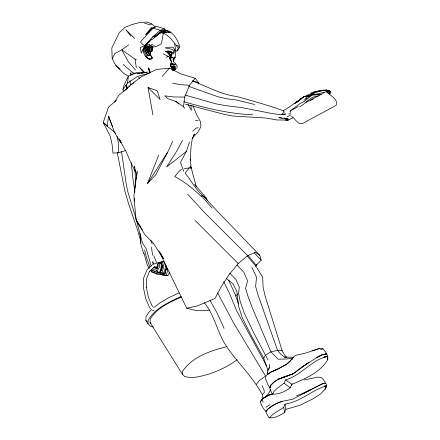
<?xml version="1.0" encoding="UTF-8"?>
<svg xmlns="http://www.w3.org/2000/svg" width="440" height="440" viewBox="0 0 440 440"><rect width="100%" height="100%" fill="white"/><g stroke="black" fill="none" stroke-linecap="round" stroke-linejoin="round"><path stroke-width="0.66" d="M151.707 51.849L152.548 49.841L152.218 46.354L149.215 44.781L147.163 44.814L144.87 46.327M161.645 264.732L162.443 267.548L162.063 266.503M237.045 359.645C228.696 366.195 218.933 370.661 208.945 374.083C201.097 376.195 192.566 379.016 184.509 376.376L182.457 374.347L150.123 322.614L150.166 319.33C156.728 307.731 170.049 302.22 181.632 296.923M182.457 374.347L182.496 371.437C192.022 356.857 210.854 350.664 226.996 346.599M153.45 327.036L150.491 326.282L148.049 323.868L145.904 320.436L145.959 316.916L148.583 312.521L151.805 309.348M151.047 49.588L151.074 47.696L149.941 46.442L148.192 46.074L146.135 46.833L144.821 48.565L145.31 51.106L147.505 54.89L148.632 55.512L151.014 55.787L151.866 57.343L151.454 58.702L150.051 58.96L148.055 58.361L144.062 51.381L143.594 48.609L145.03 46.277L147.45 44.952M148.049 323.868L148.104 320.375C154.93 308.204 168.779 302.363 180.802 296.571M143.952 49.819L143.913 51.805L143.297 52.123L145.151 55.825L148.104 58.856L149.908 59.263L151.41 59.01L152.048 58.575L152.488 57.2M198.764 84.123L198.787 82.803L195.151 78.243L181.055 73.964L169.482 68.178L156.547 69.421L141.169 76.879L130.378 85.052L129.173 86.642M204.375 302.77C214.715 315.398 217.157 331.997 225.891 345.493C237.281 362.516 252.676 376.673 262.399 394.757L262.466 398.97M167.629 268.752L167.536 271.249L166.21 275.099L156.547 274.192L155.287 273.169M165.935 269.357L165.237 273.356L164.06 273.257M134.431 198.402L134.283 201.146L136.136 220.088L145.09 235.021L152.955 242.677L163.455 258.605L160.21 252.676M134.756 192.225L134.866 190.168M134.942 188.793L135.52 177.821L134.618 166.408L134.827 167.745M190.212 160.364L191.048 146.641L192.302 138.793L194.458 133.975L193.375 135.575M123.393 91.812L123.008 89.347L127.567 83.1L128.304 76.263L136.367 72.661L146.361 72.529M174.669 43.978L175.819 51.227L175.071 57.514L174.411 58.333M146.163 49.819L148.28 49.792L148.825 48.989L147.246 49.099L146.163 49.819L146.636 51.205L149.903 54.736L150.639 51.892L148.236 48.197L148.533 46.838L149.941 47.201L148.472 46.91L146.3 47.438L144.898 48.609L146.361 47.498L148.472 46.91L149.639 47.294L149.913 48.158L148.94 49.368L150.639 51.892L149.903 54.736L147.939 52.465L148.022 50.628L147.329 49.979L145.134 49.61L145.629 51.442M134.415 199.799L134.283 201.146L133.936 195.613L137.143 171.501L136.752 175.544M136.428 178.91L136.62 176.891M153.709 267.377L156.662 268.906L158.054 266.481L157.899 264.49L158.373 263.208L159.406 262.702L160.639 263.368L161.326 264.869L161.046 267.663L159.632 272.272L155.106 271.629L151.03 269.836M268.29 370.189L269.379 367.532L269.704 364.287M226.171 278.256L232.936 283.789L236.869 291.445L238.519 305.938L242.297 317.84L251.647 336.38L263.747 358.243L267.685 369.848L267.603 374.435M149.892 51.519L149.963 50.875L150.288 52.085L148.28 49.792L149.892 51.519L150.26 53.251L149.903 54.736L150.645 52.91M184.63 108.29L183.497 106.722L184.679 97.075L189.508 85.294L195.151 78.243M115.566 133.419L114.257 131.868L107.239 126.258L108.581 116.193L112.525 126.676M175.808 51.249C178.321 50.831 179.322 48.054 179.465 45.804C177.238 39.331 173.679 32.637 166.798 30.277L161.953 31.774M171.496 55.275L172.315 53.262L171.649 52.305M282.172 401.324C276.166 403.464 269.874 406.269 265.92 411.472L266.36 413.303L268.972 417.698C274.489 418.699 280.027 415.239 284.625 412.484L285.912 409.332L299.805 405.339L312.923 398.899L320.402 394.059L325.188 389.07L326.849 385.286L325.705 383.268L323.004 383.377L292.512 399.295L282.172 401.324L277.189 403.183L272.437 405.713L268.065 408.92L266.112 411.296M308.985 362.318L293.211 373.775L278.108 379.379L274.016 382.063L270.688 385.33L269.786 388.289L271.667 392.75L272.839 394.185C279.142 394.356 285.219 391.474 290.241 387.844L291.847 384.406C305.096 378.615 320.166 372.68 327.767 359.645L327.8 355.883L326.32 353.909L322.641 354.481L316.443 357.693M126.737 89.15L127.078 87.389L126.423 84.123M168.086 31.652L166.798 30.277L163.488 32.769L161.392 43.698L156.244 46.635L151.91 47.256M161.733 269.495L161.464 270.793L162.448 266.822M327.597 92.884L327.959 91.201L326.612 89.914C321.195 90.156 315.486 91.196 310.855 94.166M173.052 59.241L173.41 57.58L172.354 57.261L169.499 57.788L170.66 57.228M161.447 264.209L161.376 262.57L162.102 261.459L163.515 261.762L164.45 263.115L165.621 266.646L164.736 270.364L163.108 273.839L155.617 273.295L152.097 272.498L150.579 270.264M123.008 89.347L124.069 85.052L128.304 76.263M173.107 59.912L173.355 58.9M165.704 270.853L166.623 267.13L166.254 265.914M326.838 92.719L327.145 91.476L327.959 91.201M172.414 70.147L171.633 67.513M166.579 267.509L165.677 270.99L163.928 274.389L160.188 274.082M155.804 272.047L158.395 272.701L160.298 272.668L162.426 265.48L161.277 263.164L159.737 262.422L158.235 262.95L157.735 264.809L157.889 266.574L156.662 268.906L157.163 268.235M171.479 59.956L171.05 62.194L171.457 61.149L171.331 63.668L170.478 64.312M329.093 93.891L330.204 93.407L330.699 91.701L329.214 90.42L326.689 90.464M173.8 58.113L173.36 61.441M272.839 394.185L273.543 391.897L276.749 388.625L284.009 383.235L285.588 379.852C301.416 375.507 311.542 359.728 327.718 356.361M269.522 417.94C273.037 412.984 278.982 410.8 283.701 407.248L285.027 404.118C300.427 401.929 312.125 389.834 326.766 385.776M270.617 385.176L269.852 387.519L268.384 385.693L265.49 378.763L266.123 375.524L270.677 372.042L278.69 368.489L286.704 364.029L291.368 359.667L293.986 356.455L295.724 355.278L305.135 353.243L319.748 348.414L323.037 348.893L325.837 352.314L326.37 353.991L322.668 354.558L316.459 357.759L301.906 367.087L293.238 373.703L278.069 379.297L288.349 375.617M270.111 387.486L270.87 385.16L274.18 381.925L278.251 379.291L283.03 377.273M328.383 93.704L329.395 93.247L329.824 91.977L330.699 91.701M183.706 171.353L180.516 162.377L186.291 151.514L189.618 141.955M171.023 52.288L171.204 56.04L171.309 55.759M176.71 68.481L177.232 66.319L176.6 64.939M169.554 272.047L168.316 275.242L167.475 275.726L162.514 275.495M172.684 141.372L167.701 152.174L155.749 174.818L147.538 183.48L158.73 155.023M177.084 50.815L178.139 48.202C173.921 41.8 168.647 34.964 161.348 31.961M163.928 274.389L161.992 272.36L163.878 266.475L162.102 261.459L164.06 261.448L163.515 261.762M290.252 112.195L290.774 110.946M147.477 43.511L144.881 45.711L140.3 47.526L141.295 53.081L144.881 45.711L152.383 37.147L159.995 30.426L164.417 28.82L164.967 29.986M144.227 47.971L144.975 46.404M154.545 271.057L154.049 272.096L154.764 271.134M263.747 358.243L265.271 355.284L270.919 351.868L277.558 350.334L282.183 350.812L284.427 354.833L286.908 357.489M174.185 64.493L171.034 63.8L170.489 64.796L171.171 66.248L173.338 65.824L175.351 66.083M171.034 63.8L171.391 64.829L170.907 63.987L172.205 63.949L170.907 63.987L170.489 64.796L170.77 64.988M128.579 76.219L124.003 73.579L115.973 65.703L112.206 58.674L114.956 53.444L121.809 49.808L128.623 44.924M267.757 370.618L269.379 367.532M182.501 140.421L176.891 150.86L166.606 167.007L186.291 151.514M270.683 389.631L268.125 394.312L263.423 398.464M142.681 50.336L145.712 45.007L148.836 41.514M304.37 96.679L305.811 95.892M114.736 102.075L118.822 95.299L128.084 87.538L125.686 89.832M147.538 183.48L167.701 152.174M291.247 385.215L292.281 383.713M152.548 49.841L150.639 51.892L150.26 53.251L149.908 52.674M260.931 401.247L261.971 399.773M263.17 398.668L263.797 397.782M272.332 393.861L267.988 395.373L262.196 398.992L260.326 401.572C261.261 405.053 263.17 408.854 265.832 411.323L267.801 408.925M196.207 186.83C195.047 180.246 192.209 174.103 191.466 167.426L191.306 167.893L189.354 167.799L185.097 173.245C192.313 181.506 196.999 192.698 206.679 198.479L207.284 200.459M164.417 28.82L156.778 26.417L153.109 28.111L145.799 34.54L151.299 27.55L151.993 28.133L155.507 26.543M170.198 57.288L170.715 57.002L170.698 56.452L166.556 51.629L167.585 52.107L170.946 56.15L170.115 56.997M154.193 37.455L155.81 35.464L161.766 30.745L165.688 29.75L161.502 31.691L154.193 37.455L162.443 31.477L166.798 30.277M256.344 384.28L259.408 380.529L265.518 376.013L233.151 322.108L217.69 292.98M255.134 266.134L261.223 260.277L259.754 255.305L255.464 252.362L247.671 255.613L238.222 263.588L228.954 274.829L220.935 287.188L214.984 298.513L197.203 305.987L186.703 308.159L158.906 250.998M262.399 394.757L264.346 392.486L263.989 389.868L262.086 385.605M291.616 359.953L292.936 358.418M147.857 43.335L151.564 39.067M303.853 100.227L307.137 98.164L305.514 98.208C311.636 93.962 318.489 90.58 326.101 90.503L326.612 89.914M162.129 76.456L169.482 68.178M157.674 272.223L156.965 270.595L158.367 269.033L159.467 266.915L159.406 262.702L159.737 262.422M235.714 296.07L237.523 294.052M162.349 261.25L161.376 262.57M192.077 138.402L198.055 131.918L200.954 126.5L200.475 121.715L196.169 113.729L192.929 105.611M327.498 91.031L328.652 91.003L329.214 90.42L328.482 90.904M145.799 34.54L151.993 28.133M124.669 90.651L129.366 85.894M146.438 47.3L148.533 46.838M146.355 48.054L146.971 47.482L148.511 47.113L149.639 47.294M152.697 264.446L147.114 269.632L143.721 277.844L143.374 287.496L145.805 298.859L149.341 307.065L150.645 308.853M154.489 266.865L149.232 271.75L149.567 271.211L146.663 278.498L146.333 287.672L146.262 287.172L148.555 297.721L151.822 305.349L152.806 306.784M171.171 66.248L170.533 65.852L171.54 67.865L172.596 66.902L174.597 66.363L175.588 67.111M152.059 58.152L151.454 58.702L151.866 57.343L151.014 55.787L148.632 55.512M192.621 131.214L195.993 128.15L198.275 127.672M166.397 57.53L167.514 56.524L168.74 56.364M146.322 44.418L144.881 45.711L142.395 44.226L140.448 41.871L153.109 28.111L161.766 30.745M287.381 363.737L290.675 360.795M173.311 60.621L174.345 59.708L173.894 58.405L175.065 56.903L175.071 57.514M116.408 100.26L108.532 107.14L103.219 122.43L110.248 136.257L112.057 144.21L112.981 153.148L118.756 152.653L125.796 150.502M181.5 169.323L178.563 171.831L174.752 176.644C184.674 181.588 193.171 188.997 201.339 196.416L202.554 195.795M148.517 42.631L150.073 41.305M151.63 39.985L161.502 31.691L165.869 30.277M192.726 81.125C207.207 86.405 220.974 94.556 236.484 96.443C252.159 100.809 267.933 105.111 283.195 110.748L288.36 107.646L301.714 98.406L294.668 103.51L304.068 96.547L296.698 102.394L304.178 96.432M172.354 57.261L170.401 58.79L169.626 58.294M267.702 374.5L270.969 372.02L278.905 368.55L286.908 364.155M299.508 106.777C306.174 103.84 309.936 95.865 318.098 96.355M289.966 111.161L299.998 103.571L304.04 101.591L310.701 96.085L312.851 95.057L319.77 94.837L320.117 94.325L312.615 94.484L308.33 96.943M153.648 307.538L160.781 302.352L169.411 297.374L178.888 292.947M257.048 264.809L255.228 266.024M310.398 100.507L313.247 98.951M301.895 367.147L308.88 362.379M172.194 68.14L174.383 68.673L174.916 68.31L174.191 67.062M300.834 98.72L301.763 98.093M127.567 83.1L137.55 76.428L149.595 73.062M265.843 407.236L269.753 404.701M133.722 82.896L130.378 85.052L129.971 80.537M148.192 55.693L149.089 55.649L147.923 55.44M262.669 398.789L268.224 395.34L271.898 394.086M171.54 67.865L172.667 67.183L174.174 66.99L175.087 67.529L175.538 68.354L174.559 68.838L172.436 68.541L173.024 69.8M265.149 397.408L267.454 395.995M288.777 114.147L290.862 112.981M291.704 110.171L298.238 106.639M305.959 102.465L324.374 92.521M149.798 45.749L152.977 44.038M162.294 33.369L167.552 30.663L168.3 31.603M310.195 389.857L302.555 393.822L323.026 383.438L325.27 383.147L324.77 381.48L321.937 377.933L318.384 377.047L304.15 379.935M316.349 357.814L322.509 354.629M291.137 114.846L287.188 116.727M308.291 96.03L309.441 95.447M169.989 57.085L170.621 56.595M152.383 37.147L155.81 35.464M310.272 389.895L302.561 393.536L296.527 395.791M306.427 95.684L308.902 94.545M292.996 117.766L288.216 120.093L276.738 119.961L265.804 118.003L232.568 115.973L224.736 114.493L185.493 104.225M149.507 48.989L150.222 49.517L148.94 49.368L148.467 47.691L146.526 48.554L148.825 48.989M170.11 55.066L170.759 56.084L167.585 52.107L165.71 51.348L166.458 51.854M271.436 371.976L278.047 369.166M175.764 69.229L172.915 70.697M310.475 93.275L315.205 91.405L320.243 90.954M315.579 92.032L305.382 96.679L307.714 96.322L306.834 96.624M293.156 373.83L282.92 377.311M162.036 31.994L166.413 30.454M172.92 70.224L175.632 69.509L173.503 69.817M268.609 395.291L272.459 394.014M319.748 348.414L311.971 350.823M315.073 94.534L327.145 91.476L326.101 90.503M153.296 264.209L160.974 261.905M320.381 349.602L323.037 348.893M151.465 46.437L154.435 45.661M209.352 310.035L208.038 310.365L196.097 310.508L186.703 308.159M319.93 94.875L321.167 94.567M154.589 26.263L151.85 24.002L149.232 24.629L144.54 23.117M161.502 31.691L162.443 31.477M327.481 92.505L329.824 91.977L328.652 91.003M184.118 168.817L189.354 167.799M323.032 354.602L326.739 354.024M148.099 72.039L136.675 73.788L139.909 73.392M172.596 66.902L171.463 67.067L170.825 66.721M160.166 32.896L170.484 32.142L168.575 32.312M174.449 69.465L175.01 69.399L174.73 69.223M141.202 73.233L143.143 72.996M144.436 72.837L146.377 72.6M146.498 47.256L149.683 46.898M292.798 358.309L286.204 358.996L278.173 359.205L270.919 351.868L252.423 308.143L247.929 296.093L245.57 288.31L247.61 280.841L243.854 272.3L236.929 264.952M163.488 32.769L166.666 32.483M169.109 51.079L165.71 51.348L168.823 51.376L165.71 51.348L168.657 51.139L171.078 51.502L172.364 53.009M166.051 51.37L167.701 52.09L169.675 52.113L166.98 51.887L167.376 52.151M176.627 45.381L177.832 45.293L179.229 47.537M170.896 64.009L171.974 63.954M293.507 357.264L284.405 357.077L280.561 354.041L277.558 350.334L257.862 294.503L255.618 286.391L256.526 277.299L251.834 267.267M167.129 51.722L171.485 51.953L172.244 52.701M184.679 97.075L173.921 96.982L164.769 95.843L168.003 98.764L175.753 101.338L183.497 106.722M172.513 67.54L173.327 67.573L174.383 68.673M286.253 119.928L288.216 120.093L287.87 118.487L282.046 118.267L278.905 117.662L282.106 117.959M170.946 56.15L170.989 56.721L170.401 57.041L170.962 56.65L170.935 56.04L167.585 52.107L169.56 52.228M150.562 270.331L151.382 270.848L153.28 270.974M189.508 85.294L180.582 84.678L172.596 83.154M149.913 48.158L151.074 47.696L149.639 46.59L150.018 46.987M285.164 119.873L287.854 120.109M168.355 52.212L171.606 52.563M252.709 114.807C229.224 113.878 206.437 108.152 183.926 101.788M284.031 118.135L287.87 118.487M171.952 67.556L173.805 68.2L174.383 67.7L174.048 66.654M148.022 50.628L149.023 50.732L148.885 52.008L147.191 51.194L147.719 52.674M195.553 120.373L198.066 120.654M153.214 272.602L154.561 272.751M132.825 72.913L135.355 73.326M160.121 272.047L161.992 272.36M135.553 70.081L128.084 61.331L121.809 49.808L135.08 59.169L136.406 59.406M169.521 52.173L170.681 52.377L171.407 53.119M171.908 54.367L171.578 54.302L171.661 53.185L170.885 52.404L169.736 52.162M329.395 93.247L330.204 93.407M154.149 310.794L152.295 310.139M151.41 270.358L152.663 270.639M148.797 58.767L149.781 59.026M254.727 104.5L236.544 99.99L227.524 98.907L218.152 96.811L188.766 86.389M149.298 55.633C146.35 54.945 145.503 51.227 145.052 48.653M185.141 95.068L215.589 103.774L225.671 105.6L241.879 107.646L270.875 113.295L280.434 114.73L285.747 114.01L281.666 114.395L284.268 111.991L283.195 110.748L283.327 111.067M284.405 357.077L285.571 357.418M156.965 270.595L152.592 268.906M192.357 80.668L198.787 82.803M148.022 87.494L157.256 90.755L160.111 99.484L148.022 87.494L152.911 114.906M151.85 24.002L147.015 22L139.832 22.479L131.967 24.552L125.081 27.329L119.306 32.577L111.799 48.032L112.206 58.674M149.215 44.781L149.941 45.084M154.594 266.656L156.36 267.504M165.621 266.646L166.623 267.13M173.646 66.732L174.174 66.99M155.029 266.937L157.058 267.933M166.21 275.099L167.475 275.726M163.207 53.774L168.377 56.425M174.916 68.31L173.899 67.26M161.326 264.869L162.426 265.48L160.298 272.668L159.632 272.272M148.236 48.197L148.698 48.455L148.467 47.691M284.009 383.235L290.241 387.844M285.588 379.852L291.847 384.406M172.728 68.09L173.151 68.371M175.164 63.91L176.385 65.065M106.915 125.406L103.219 122.43L107.239 126.258M138.446 77.231L139.876 78.408M151.773 265.958L150.882 265.199L146.322 249.056L142.329 242.6L135.416 216.519L127.705 191.422L126.11 183.233L121.49 151.415M115.973 65.703L120.082 69.218M327.465 92.571C330.737 95.981 336.578 98.329 336.782 103.752L336.264 105.006L335.335 105.782L302.665 123.431C298.067 125.241 294.954 118.377 291.627 116.32M175.753 101.338L178.717 103.922M123.239 64.433L133.524 73.42M145.151 55.825L147.263 57.701M175.736 64.086L173.179 61.116M156.36 266.651L157.801 268.037M247.671 255.613L204.072 212.091L187.71 194.233M145.062 72.776L138.892 66.682L143.979 72.952M145.904 320.436L147.136 321.651M150.123 322.614L151.052 323.532M238.222 263.588L194.992 220.336M134.668 38.538L125.862 29.684L130.862 36.229M147.593 54.846L148.335 55.6M229.713 273.147L235.846 279.373L239.311 287.023L238.585 293.32L240.125 301.213L244.31 313.17L253.534 332.404L268.01 360.047M168.724 53.526L170.209 55.038L167.585 52.107M259.754 255.305L216.904 210.755L203.451 196.157M254.227 252.808L261.223 260.277M206.679 198.479L194.513 184.19M201.448 195.778L212.091 208.098M151.382 270.848L152.268 271.887M247.236 255.893L256.377 266.921L262.675 277.261L263.103 287.414L265.084 295.856L282.183 350.812M173.503 70.642L172.227 69.08M248.138 255.464L256.256 265.413M174.399 49.462L174.284 52.454L173.536 54.115L173.602 50.804L172.381 49.423L165.215 47.878L169.411 47.223L173.124 47.289L175.159 50.43M120.61 142.632L114.257 131.868L108.581 116.193M130.663 73.018L132.143 75.097M149.001 54.192L147.191 51.194M138.182 223.685L142.423 229.823M136.136 220.088L139.139 224.626M139.887 225.764L140.641 226.897M121.297 142.307L119.114 138.952L126.033 151.558L130.597 162.173L135.008 170.808L135.355 172.744M161.189 263.89L161.876 264.985M209.974 300.394L217.135 313.011L224.065 328.334M187.996 104.439L191.373 110.374L190.883 105.127M266.453 365.624L236.935 311.333L229.537 293.546L223.674 281.595M149.155 268.45L147.191 264.632L143.968 253.083M228.657 280.253L235.169 294.344L238.59 303.991M170.022 59.312L170.665 60.753L168.993 56.205M152.103 47.421L152.554 48.428L150.639 51.892L151.762 48.758L151.63 47.124M283.701 407.248L284.625 412.484M153.791 255.799L156.585 262.565M148.797 69.338L148.61 68.041L150.491 72.705M149.853 267.025L146.339 257.175L144.65 249.915M150.849 240.334L152.196 243.969M263.12 402.292L262.196 398.992M170.34 54.967L170.709 56.062M153.544 263.989L152.757 261.63L153.048 263.571M149.1 70.587L148.61 68.041L149.98 72.584M140.63 240.851L137.599 230.159L128.799 204.364L124.922 191.296L117.266 152.57M125.889 85.129L126.929 88.853M148.61 68.041L149.781 72.611M190.657 168.009L190.218 166.073L190.514 168.031M143.737 253.715L140.894 244.404L140.613 241.967M285.912 409.332L285.027 404.118M117.051 136.23L118.201 141.922L118.756 152.653M267.608 372.642L267.905 374.259M152.669 255.216L151.41 247.231M134.739 190.13L133.32 181.726L131.225 162.673M135.031 169.081L135.339 171.078M135.08 59.169L136.307 67.689M190.234 158.95L191.147 168.185M148.055 58.361L148.104 58.856M139.997 233.299L140.871 242.886M145.712 45.007L145.788 46.167M130.334 73.161L130.454 75.152M165.237 271.541L165.237 273.356M327.624 359.486L327.58 356.439L324.099 357.049L327.58 356.439L327.624 359.486M326.629 385.858L325.045 389.092L326.629 385.858L324.5 386.144L326.629 385.858M174.62 64.323L171.331 63.668L174.62 64.323"/></g></svg>
